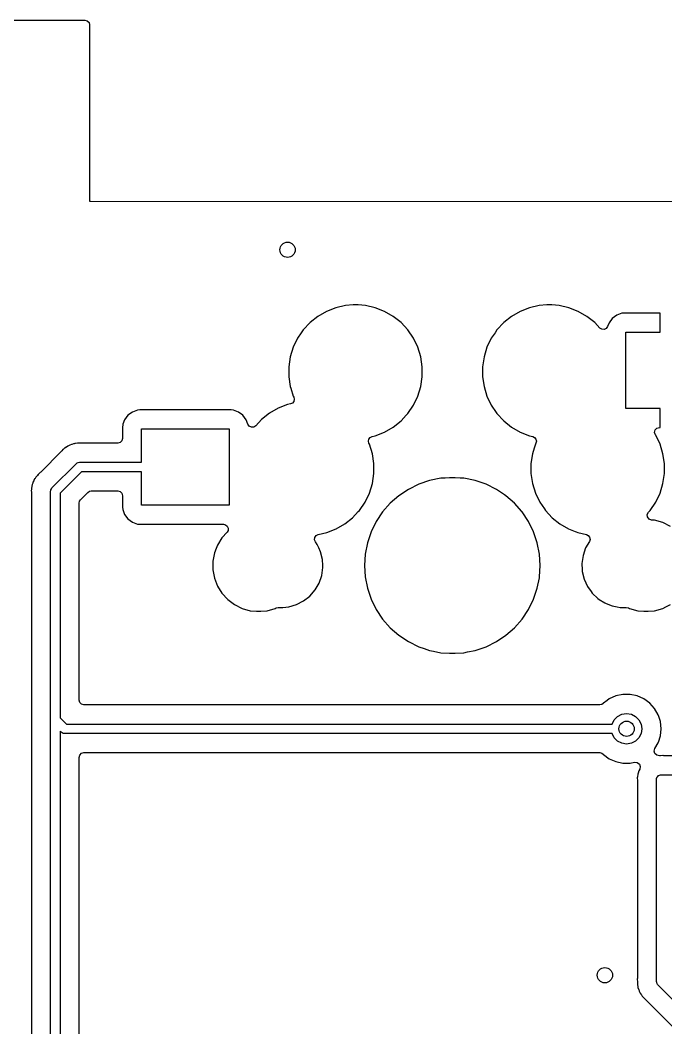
# Model space of a CAD drawing. Extents: x 144.2 to 239.5, y -132.7 to -33.4.
# Drawn here: x 199.6 to 216.53, y -59.85 to -33.43 of the extents above; entities that cross this region are included whole.
import ezdxf

# ---------------------------------------------------------------- set-up
doc = ezdxf.new("R2010")
doc.units = 0
doc.layers.add('BLACK', color=7, linetype='CONTINUOUS')

msp = doc.modelspace()

# ---------------------------------------------------------------- linework, layer by layer
at = {"layer": 'BLACK', "linetype": 'CONTINUOUS'}
for p, q in [((182.474, -33.4305), (201.296, -33.4305)), ((201.296, -33.4305), (201.357, -33.4471)), ((201.357, -33.4471), (201.403, -33.4925)), ((201.403, -33.4925), (201.419, -33.5545)), ((201.419, -33.5545), (201.419, -38.1552)), ((201.419, -38.1552), (201.419, -38.1554)), ((201.419, -38.1554), (201.419, -38.18)), ((201.419, -38.18), (201.419, -38.18)), ((201.419, -38.18), (201.419, -38.1801)), ((201.419, -38.1801), (201.42, -38.1804)), ((201.42, -38.1804), (201.42, -38.1804)), ((201.42, -38.1804), (201.42, -38.1804)), ((201.42, -38.1804), (201.42, -38.1805)), ((201.42, -38.1805), (201.42, -38.1805)), ((201.42, -38.1805), (201.42, -38.1805)), ((201.42, -38.1805), (201.445, -38.1805)), ((201.445, -38.1805), (201.445, -38.1805)), ((201.445, -38.1805), (201.445, -38.1805)), ((201.445, -38.1805), (219.241, -38.1899)), ((208.13, -40.9127), (207.875, -40.9711)), ((208.327, -40.898), (208.13, -40.9127)), ((208.457, -40.898), (208.327, -40.898)), ((208.327, -40.898), (208.327, -40.898)), ((208.654, -40.9127), (208.457, -40.898)), ((208.457, -40.898), (208.457, -40.898)), ((208.909, -40.9711), (208.654, -40.9127)), ((213.21, -40.9127), (212.955, -40.9711)), ((213.407, -40.898), (213.21, -40.9127)), ((213.537, -40.898), (213.407, -40.898)), ((213.407, -40.898), (213.407, -40.898)), ((213.734, -40.9127), (213.537, -40.898)), ((213.537, -40.898), (213.537, -40.898)), ((213.989, -40.9711), (213.734, -40.9127)), ((207.403, -41.1981), (207.198, -41.3617)), ((207.63, -41.0669), (207.403, -41.1981)), ((207.875, -40.9711), (207.63, -41.0669)), ((209.154, -41.0669), (208.909, -40.9711)), ((209.154, -41.0673), (209.154, -41.0669)), ((209.154, -41.0669), (209.154, -41.0669)), ((209.154, -41.0669), (209.154, -41.0669)), ((209.381, -41.1981), (209.154, -41.0673)), ((209.586, -41.3617), (209.381, -41.1981)), ((209.381, -41.1981), (209.381, -41.1981)), ((212.483, -41.1981), (212.278, -41.3617)), ((212.71, -41.0669), (212.483, -41.1981)), ((212.955, -40.9711), (212.71, -41.0669)), ((214.234, -41.0669), (213.989, -40.9711)), ((214.234, -41.0673), (214.234, -41.0669)), ((214.234, -41.0669), (214.234, -41.0669)), ((214.234, -41.0669), (214.234, -41.0669)), ((214.461, -41.1981), (214.234, -41.0673)), ((214.666, -41.3617), (214.461, -41.1981)), ((214.461, -41.1981), (214.461, -41.1981)), ((215.24, -41.1651), (215.125, -41.2513)), ((215.375, -41.1149), (215.24, -41.1651)), ((215.434, -41.1085), (215.375, -41.1149)), ((216.382, -41.1085), (215.434, -41.1085)), ((216.382, -41.6085), (216.382, -41.1085)), ((207.198, -41.3617), (207.02, -41.554)), ((209.764, -41.554), (209.586, -41.3617)), ((209.586, -41.3617), (209.586, -41.3617)), ((209.586, -41.3617), (209.586, -41.3617)), ((212.278, -41.3617), (212.1, -41.554)), ((214.796, -41.5021), (214.666, -41.3617)), ((214.666, -41.3617), (214.666, -41.3617)), ((214.666, -41.3617), (214.666, -41.3617)), ((215.003, -41.4611), (214.967, -41.5122)), ((215.039, -41.3664), (215.003, -41.4611)), ((215.125, -41.2513), (215.039, -41.3664)), ((206.969, -41.6283), (206.872, -41.7708)), ((207.02, -41.554), (206.969, -41.6283)), ((209.912, -41.7708), (209.764, -41.554)), ((209.764, -41.554), (209.764, -41.554)), ((209.764, -41.554), (209.764, -41.554)), ((212.049, -41.6283), (211.952, -41.7708)), ((212.1, -41.554), (212.049, -41.6283)), ((214.849, -41.5357), (214.796, -41.5021)), ((214.911, -41.5394), (214.849, -41.5357)), ((214.967, -41.5122), (214.911, -41.5394)), ((215.482, -43.6085), (215.482, -41.6085)), ((215.482, -41.6085), (216.382, -41.6085)), ((206.758, -42.0072), (206.681, -42.2579)), ((206.872, -41.7708), (206.758, -42.0072)), ((210.026, -42.0072), (209.912, -41.7708)), ((210.103, -42.2579), (210.026, -42.0072)), ((211.838, -42.0072), (211.761, -42.2579)), ((211.952, -41.7708), (211.838, -42.0072)), ((206.681, -42.2579), (206.641, -42.5173)), ((210.142, -42.5173), (210.103, -42.2579)), ((211.761, -42.2579), (211.721, -42.5173)), ((206.641, -42.5173), (206.641, -42.7797)), ((210.142, -42.7797), (210.142, -42.5173)), ((211.721, -42.5173), (211.721, -42.7797)), ((206.641, -42.7797), (206.681, -43.0391)), ((210.103, -43.0391), (210.142, -42.7797)), ((211.721, -42.7797), (211.761, -43.0391)), ((206.681, -43.0391), (206.692, -43.0772)), ((210.026, -43.2898), (210.103, -43.0391)), ((211.761, -43.0391), (211.838, -43.2898)), ((206.692, -43.0772), (206.758, -43.2898)), ((206.758, -43.2898), (206.771, -43.3175)), ((206.771, -43.3175), (206.784, -43.3713)), ((209.912, -43.5262), (210.026, -43.2898)), ((211.838, -43.2898), (211.952, -43.5262)), ((206.605, -43.5111), (206.36, -43.6069)), ((206.687, -43.4922), (206.605, -43.5111)), ((206.737, -43.4683), (206.687, -43.4922)), ((206.771, -43.4251), (206.737, -43.4683)), ((206.784, -43.3713), (206.771, -43.4251)), ((209.764, -43.743), (209.912, -43.5262)), ((211.952, -43.5262), (212.081, -43.7159)), ((202.424, -43.791), (202.338, -43.9062)), ((202.54, -43.7047), (202.424, -43.791)), ((202.675, -43.6544), (202.54, -43.7047)), ((202.734, -43.648), (202.675, -43.6544)), ((205.13, -43.648), (202.734, -43.648)), ((205.189, -43.6544), (205.13, -43.648)), ((205.13, -43.648), (205.13, -43.648)), ((205.324, -43.7047), (205.189, -43.6544)), ((205.44, -43.791), (205.324, -43.7047)), ((205.526, -43.9062), (205.44, -43.791)), ((206.133, -43.7381), (205.928, -43.9017)), ((206.36, -43.6069), (206.133, -43.7381)), ((209.586, -43.9353), (209.72, -43.791)), ((209.72, -43.791), (209.764, -43.743)), ((209.764, -43.743), (209.764, -43.743)), ((209.764, -43.743), (209.764, -43.743)), ((212.081, -43.7159), (212.1, -43.743)), ((212.1, -43.743), (212.278, -43.9353)), ((216.382, -43.6085), (215.482, -43.6085)), ((216.382, -44.1085), (216.382, -43.6085)), ((202.282, -44.0989), (202.281, -44.1006)), ((202.281, -44.1006), (202.281, -44.399)), ((202.288, -44.041), (202.282, -44.0989)), ((202.293, -44.0267), (202.288, -44.041)), ((202.338, -43.9062), (202.293, -44.0267)), ((205.57, -44.0237), (205.526, -43.9062)), ((205.606, -44.0749), (205.57, -44.0237)), ((205.662, -44.102), (205.606, -44.0749)), ((205.724, -44.0984), (205.662, -44.102)), ((205.777, -44.0647), (205.724, -44.0984)), ((205.928, -43.9017), (205.777, -44.0647)), ((209.154, -44.2301), (209.381, -44.0989)), ((209.381, -44.0989), (209.586, -43.9353)), ((212.278, -43.9353), (212.278, -43.9353)), ((212.278, -43.9353), (212.483, -44.0989)), ((212.483, -44.0989), (212.71, -44.2301)), ((216.295, -44.1263), (216.359, -44.1085)), ((216.359, -44.1085), (216.382, -44.1085)), ((202.782, -45.0235), (202.782, -44.1485)), ((202.782, -44.1485), (205.082, -44.1485)), ((205.082, -44.1485), (205.082, -46.1485)), ((208.743, -44.4119), (208.777, -44.3687)), ((208.777, -44.3687), (208.827, -44.3448)), ((208.827, -44.3448), (208.909, -44.3259)), ((208.909, -44.3259), (209.154, -44.2301)), ((212.71, -44.2301), (212.955, -44.3259)), ((212.955, -44.3259), (213.037, -44.3448)), ((213.037, -44.3448), (213.087, -44.3687)), ((213.087, -44.3687), (213.121, -44.4119)), ((216.235, -44.2395), (216.249, -44.1746)), ((216.256, -44.3024), (216.235, -44.2395)), ((216.249, -44.1746), (216.295, -44.1263)), ((216.262, -44.3108), (216.256, -44.3024)), ((216.376, -44.5472), (216.262, -44.3108)), ((200.803, -44.6281), (200.765, -44.6503)), ((200.812, -44.6217), (200.803, -44.6281)), ((200.848, -44.596), (200.812, -44.6217)), ((200.866, -44.5886), (200.848, -44.596)), ((200.884, -44.5801), (200.866, -44.5886)), ((200.901, -44.5699), (200.884, -44.5801)), ((200.943, -44.5577), (200.901, -44.5699)), ((200.954, -44.5539), (200.943, -44.5577)), ((200.995, -44.5378), (200.954, -44.5539)), ((201.015, -44.5353), (200.995, -44.5378)), ((201.034, -44.5314), (201.015, -44.5353)), ((201.053, -44.5258), (201.034, -44.5314)), ((201.097, -44.5244), (201.053, -44.5258)), ((201.108, -44.5235), (201.097, -44.5244)), ((201.112, -44.523), (201.108, -44.5235)), ((201.14, -44.523), (201.112, -44.523)), ((201.144, -44.5229), (201.14, -44.523)), ((201.214, -44.5207), (201.144, -44.5229)), ((201.234, -44.523), (201.214, -44.5207)), ((202.157, -44.523), (201.234, -44.523)), ((202.219, -44.5064), (202.157, -44.523)), ((202.265, -44.461), (202.219, -44.5064)), ((202.281, -44.399), (202.265, -44.461)), ((208.73, -44.4657), (208.743, -44.4119)), ((208.743, -44.5195), (208.73, -44.4657)), ((208.756, -44.5472), (208.743, -44.5195)), ((208.833, -44.7979), (208.756, -44.5472)), ((213.108, -44.5472), (213.076, -44.6503)), ((213.121, -44.5195), (213.108, -44.5472)), ((213.121, -44.4119), (213.134, -44.4657)), ((213.134, -44.4657), (213.121, -44.5195)), ((216.453, -44.7979), (216.376, -44.5472)), ((200.684, -44.7312), (200.136, -45.2792)), ((200.692, -44.7226), (200.684, -44.7312)), ((200.72, -44.6889), (200.692, -44.7226)), ((200.736, -44.6771), (200.72, -44.6889)), ((200.751, -44.6645), (200.736, -44.6771)), ((200.765, -44.6503), (200.751, -44.6645)), ((208.873, -45.0573), (208.833, -44.7979)), ((213.031, -44.7979), (212.992, -45.0573)), ((213.076, -44.6503), (213.031, -44.7979)), ((216.492, -45.0573), (216.453, -44.7979)), ((200.432, -45.6916), (201.063, -45.0601)), ((201.063, -45.0601), (201.081, -45.0467)), ((201.081, -45.0467), (201.084, -45.0433)), ((201.084, -45.0433), (201.087, -45.0426)), ((201.087, -45.0426), (201.092, -45.0388)), ((201.092, -45.0388), (201.122, -45.0322)), ((201.122, -45.0322), (201.151, -45.0235)), ((201.151, -45.0235), (202.782, -45.0235)), ((208.873, -45.3197), (208.873, -45.0573)), ((212.992, -45.0573), (212.992, -45.3197)), ((216.492, -45.3197), (216.492, -45.0573)), ((200, -45.427), (199.99, -45.4432)), ((200.01, -45.4094), (200, -45.427)), ((200.04, -45.3776), (200.01, -45.4094)), ((200.047, -45.3687), (200.04, -45.3776)), ((200.05, -45.3655), (200.047, -45.3687)), ((200.069, -45.346), (200.05, -45.3655)), ((200.072, -45.3432), (200.069, -45.346)), ((200.12, -45.2921), (200.072, -45.3432)), ((200.136, -45.2792), (200.12, -45.2921)), ((201.203, -45.2735), (200.645, -45.8318)), ((202.782, -45.2735), (201.203, -45.2735)), ((202.782, -46.1485), (202.782, -45.2735)), ((208.833, -45.5791), (208.873, -45.3197)), ((210.742, -45.4355), (210.631, -45.4428)), ((210.857, -45.428), (210.742, -45.4355)), ((211.007, -45.428), (210.857, -45.428)), ((211.136, -45.4364), (211.007, -45.428)), ((211.233, -45.4428), (211.136, -45.4364)), ((212.992, -45.3197), (213.031, -45.5791)), ((216.453, -45.5791), (216.492, -45.3197)), ((199.905, -45.6587), (199.894, -45.701)), ((199.894, -45.701), (199.894, -45.721)), ((199.908, -45.6472), (199.905, -45.6587)), ((199.915, -45.6041), (199.908, -45.6472)), ((199.923, -45.5857), (199.915, -45.6041)), ((199.929, -45.5673), (199.923, -45.5857)), ((199.934, -45.5479), (199.929, -45.5673)), ((199.955, -45.5096), (199.934, -45.5479)), ((199.96, -45.4992), (199.955, -45.5096)), ((199.977, -45.4591), (199.96, -45.4992)), ((199.99, -45.4432), (199.977, -45.4591)), ((200.417, -45.7188), (200.432, -45.6916)), ((208.756, -45.8298), (208.833, -45.5791)), ((210.05, -45.5986), (209.779, -45.7319)), ((210.335, -45.5016), (210.05, -45.5986)), ((210.631, -45.4428), (210.335, -45.5016)), ((211.529, -45.5016), (211.233, -45.4428)), ((211.814, -45.5986), (211.529, -45.5016)), ((212.085, -45.7319), (211.814, -45.5986)), ((213.031, -45.5791), (213.108, -45.8298)), ((216.376, -45.8298), (216.453, -45.5791)), ((199.893, -45.7404), (199.89, -45.7602)), ((199.89, -45.7602), (199.894, -45.8037)), ((199.894, -45.721), (199.893, -45.7404)), ((199.894, -45.8037), (199.894, -45.8153)), ((199.894, -45.8153), (199.894, -51.6873)), ((200.395, -45.78), (200.398, -45.7579)), ((200.395, -51.77), (200.395, -45.78)), ((200.398, -45.7534), (200.399, -45.751)), ((200.398, -45.7579), (200.398, -45.7534)), ((200.399, -45.751), (200.4, -45.7448)), ((200.4, -45.7448), (200.417, -45.7188)), ((200.645, -45.8318), (200.645, -51.7182)), ((201.182, -46.0028), (201.374, -45.8103)), ((201.374, -45.8103), (201.415, -45.7834)), ((201.415, -45.7834), (201.462, -45.774)), ((201.462, -45.774), (202.158, -45.774)), ((202.158, -45.774), (202.22, -45.7906)), ((202.22, -45.7906), (202.265, -45.836)), ((202.265, -45.836), (202.282, -45.898)), ((202.282, -45.898), (202.282, -46.1964)), ((208.642, -46.0662), (208.756, -45.8298)), ((209.529, -45.8995), (209.302, -46.0983)), ((209.779, -45.7319), (209.529, -45.8995)), ((212.302, -45.8774), (212.085, -45.7319)), ((212.335, -45.8995), (212.302, -45.8774)), ((212.562, -46.0983), (212.335, -45.8995)), ((213.108, -45.8298), (213.222, -46.0662)), ((216.262, -46.0662), (216.376, -45.8298)), ((201.145, -46.0905), (201.155, -46.043)), ((201.145, -51.2605), (201.145, -46.0905)), ((201.155, -46.043), (201.182, -46.0028)), ((202.282, -46.1964), (202.288, -46.256)), ((205.082, -46.1485), (202.782, -46.1485)), ((208.494, -46.283), (208.642, -46.0662)), ((209.302, -46.0983), (209.103, -46.325)), ((212.754, -46.3165), (212.562, -46.0983)), ((213.222, -46.0662), (213.343, -46.2438)), ((216.114, -46.283), (216.262, -46.0662)), ((202.288, -46.256), (202.298, -46.283)), ((202.298, -46.283), (202.338, -46.3908)), ((202.338, -46.3908), (202.424, -46.506)), ((208.111, -46.6389), (208.316, -46.4753)), ((208.316, -46.4753), (208.463, -46.3165)), ((208.463, -46.3165), (208.494, -46.283)), ((208.494, -46.283), (208.494, -46.283)), ((208.494, -46.283), (208.494, -46.283)), ((209.103, -46.325), (208.935, -46.5758)), ((212.761, -46.325), (212.754, -46.3165)), ((212.929, -46.5758), (212.761, -46.325)), ((213.343, -46.2438), (213.37, -46.283)), ((213.37, -46.283), (213.548, -46.4753)), ((213.548, -46.4753), (213.548, -46.4753)), ((213.548, -46.4753), (213.753, -46.6389)), ((216.042, -46.3888), (216.073, -46.328)), ((216.048, -46.4567), (216.042, -46.3888)), ((216.089, -46.5112), (216.048, -46.4567)), ((216.073, -46.328), (216.114, -46.283)), ((202.424, -46.506), (202.54, -46.5923)), ((202.54, -46.5923), (202.675, -46.6426)), ((202.675, -46.6426), (202.734, -46.649)), ((202.734, -46.649), (204.931, -46.649)), ((204.931, -46.649), (204.986, -46.662)), ((204.986, -46.662), (205.03, -46.6983)), ((205.03, -46.6983), (205.053, -46.7502)), ((205.053, -46.7502), (205.05, -46.8069)), ((207.884, -46.7701), (208.111, -46.6389)), ((208.935, -46.5758), (208.802, -46.8462)), ((213.062, -46.8462), (212.929, -46.5758)), ((213.753, -46.6389), (213.98, -46.7701)), ((216.152, -46.5358), (216.089, -46.5112)), ((216.234, -46.5434), (216.152, -46.5358)), ((216.448, -46.6043), (216.234, -46.5434)), ((216.647, -46.7034), (216.448, -46.6043)), ((204.89, -47.0019), (204.773, -47.1911)), ((205.022, -46.8565), (204.89, -47.0019)), ((205.05, -46.8069), (205.022, -46.8565)), ((207.32, -47.0536), (207.328, -46.9937)), ((207.328, -46.9937), (207.362, -46.9443)), ((207.362, -46.9443), (207.416, -46.917)), ((207.416, -46.917), (207.639, -46.8659)), ((207.639, -46.8659), (207.884, -46.7701)), ((208.802, -46.8462), (208.705, -47.1318)), ((213.088, -46.9243), (213.062, -46.8462)), ((213.159, -47.1318), (213.088, -46.9243)), ((213.98, -46.7701), (214.149, -46.8361)), ((214.149, -46.8361), (214.174, -46.8462)), ((214.174, -46.8462), (214.225, -46.8659)), ((214.225, -46.8659), (214.445, -46.9162)), ((214.445, -46.9162), (214.496, -46.9416)), ((214.496, -46.9416), (214.531, -46.9875)), ((214.531, -46.9875), (214.541, -47.044)), ((204.738, -47.2798), (204.692, -47.3986)), ((204.773, -47.1911), (204.738, -47.2798)), ((207.342, -47.1098), (207.32, -47.0536)), ((207.389, -47.1757), (207.342, -47.1098)), ((207.389, -47.1758), (207.389, -47.1757)), ((207.432, -47.2693), (207.389, -47.1758)), ((207.389, -47.1758), (207.389, -47.1758)), ((207.477, -47.3669), (207.432, -47.2693)), ((208.705, -47.1318), (208.646, -47.4276)), ((213.218, -47.4276), (213.159, -47.1318)), ((214.426, -47.2693), (214.358, -47.4679)), ((214.525, -47.0991), (214.426, -47.2693)), ((214.541, -47.044), (214.525, -47.0991)), ((204.692, -47.3986), (204.651, -47.6173)), ((207.526, -47.5712), (207.477, -47.3669)), ((208.646, -47.4276), (208.627, -47.7285)), ((213.237, -47.7285), (213.218, -47.4276)), ((214.358, -47.4679), (214.328, -47.6759)), ((204.651, -47.6173), (204.651, -47.8397)), ((207.506, -47.9891), (207.536, -47.7811)), ((207.534, -47.7285), (207.526, -47.5712)), ((207.536, -47.7811), (207.534, -47.7285)), ((208.627, -47.7285), (208.646, -48.0294)), ((213.218, -48.0294), (213.237, -47.7285)), ((214.328, -47.6759), (214.328, -47.6759)), ((214.328, -47.6759), (214.336, -47.8397)), ((204.651, -47.8397), (204.692, -48.0584)), ((204.692, -48.0584), (204.722, -48.1338)), ((207.438, -48.1877), (207.506, -47.9891)), ((208.646, -48.0294), (208.705, -48.3252)), ((213.159, -48.3252), (213.213, -48.0523)), ((213.213, -48.0523), (213.218, -48.0294)), ((213.218, -48.0294), (213.218, -48.0294)), ((213.218, -48.0294), (213.218, -48.0294)), ((214.336, -47.8397), (214.338, -47.8858)), ((214.338, -47.8858), (214.387, -48.0901)), ((204.722, -48.1338), (204.773, -48.2659)), ((204.773, -48.2659), (204.89, -48.4551)), ((207.333, -48.3698), (207.438, -48.1877)), ((208.705, -48.3252), (208.802, -48.6108)), ((213.062, -48.6108), (213.159, -48.3252)), ((214.387, -48.0901), (214.475, -48.2813)), ((214.475, -48.2813), (214.567, -48.4105)), ((204.89, -48.4551), (205.04, -48.6195)), ((207.03, -48.6585), (207.195, -48.5286)), ((207.195, -48.5286), (207.333, -48.3698)), ((208.802, -48.6108), (208.935, -48.8812)), ((212.929, -48.8812), (213.062, -48.6108)), ((214.567, -48.4105), (214.597, -48.4525)), ((214.597, -48.4525), (214.749, -48.5975)), ((214.749, -48.5975), (214.783, -48.6195)), ((205.04, -48.6195), (205.217, -48.7536)), ((205.217, -48.7536), (205.416, -48.8527)), ((205.416, -48.8527), (205.63, -48.9136)), ((206.074, -48.9136), (206.288, -48.8527)), ((206.288, -48.8527), (206.309, -48.842)), ((206.309, -48.842), (206.364, -48.829)), ((206.364, -48.829), (206.484, -48.829)), ((206.484, -48.829), (206.641, -48.814)), ((206.484, -48.829), (206.484, -48.829)), ((206.641, -48.814), (206.843, -48.7548)), ((206.843, -48.7548), (207.03, -48.6585)), ((214.783, -48.6195), (214.925, -48.7111)), ((214.925, -48.7111), (214.965, -48.7268)), ((214.965, -48.7268), (215.121, -48.7892)), ((215.121, -48.7892), (215.249, -48.814)), ((215.249, -48.814), (215.327, -48.829)), ((215.327, -48.829), (215.327, -48.829)), ((215.327, -48.829), (215.484, -48.829)), ((215.484, -48.829), (215.486, -48.8288)), ((215.484, -48.829), (215.484, -48.829)), ((215.486, -48.8288), (215.487, -48.829)), ((215.487, -48.829), (215.49, -48.829)), ((215.49, -48.829), (215.49, -48.8296)), ((215.49, -48.8296), (215.553, -48.8413)), ((215.553, -48.8413), (215.576, -48.8527)), ((215.576, -48.8527), (215.79, -48.9136)), ((216.234, -48.9136), (216.448, -48.8527)), ((216.448, -48.8527), (216.525, -48.8144)), ((216.525, -48.8144), (216.647, -48.7536)), ((205.63, -48.9136), (205.796, -48.929)), ((205.796, -48.929), (205.796, -48.929)), ((205.796, -48.929), (205.908, -48.929)), ((205.908, -48.929), (206.074, -48.9136)), ((205.908, -48.929), (205.908, -48.929)), ((208.935, -48.8812), (209.102, -49.1312)), ((209.102, -49.1312), (209.103, -49.132)), ((209.103, -49.132), (209.302, -49.3587)), ((212.562, -49.3587), (212.761, -49.132)), ((212.761, -49.132), (212.929, -48.8812)), ((215.79, -48.9136), (215.956, -48.929)), ((215.956, -48.929), (215.956, -48.929)), ((215.956, -48.929), (216.068, -48.929)), ((216.068, -48.929), (216.234, -48.9136)), ((216.068, -48.929), (216.068, -48.929)), ((209.302, -49.3587), (209.529, -49.5575)), ((212.335, -49.5575), (212.562, -49.3587)), ((209.529, -49.5575), (209.529, -49.5575)), ((209.529, -49.5575), (209.779, -49.7251)), ((212.085, -49.7251), (212.335, -49.5575)), ((209.779, -49.7251), (210.05, -49.8584)), ((210.05, -49.8584), (210.193, -49.9069)), ((210.193, -49.9069), (210.335, -49.9554)), ((211.529, -49.9554), (211.814, -49.8584)), ((211.814, -49.8584), (212.085, -49.7251)), ((210.335, -49.9554), (210.435, -49.9752)), ((210.435, -49.9752), (210.631, -50.0142)), ((210.631, -50.0142), (210.631, -50.0142)), ((210.631, -50.0142), (210.631, -50.0142)), ((210.631, -50.0142), (210.857, -50.029)), ((210.857, -50.029), (211.007, -50.029)), ((211.007, -50.029), (211.233, -50.0142)), ((211.007, -50.029), (211.007, -50.029)), ((211.233, -50.0142), (211.33, -49.995)), ((211.233, -50.0142), (211.233, -50.0142)), ((211.233, -50.0142), (211.233, -50.0142)), ((211.33, -49.995), (211.529, -49.9554)), ((215.047, -51.2258), (214.989, -51.2685)), ((215.22, -51.1489), (215.047, -51.2258)), ((215.405, -51.1095), (215.22, -51.1489)), ((215.595, -51.1095), (215.405, -51.1095)), ((215.405, -51.1095), (215.405, -51.1095)), ((215.78, -51.1489), (215.595, -51.1095)), ((215.595, -51.1095), (215.595, -51.1095)), ((215.953, -51.2258), (215.78, -51.1489)), ((216.106, -51.3371), (215.953, -51.2258)), ((201.162, -51.3225), (201.145, -51.2605)), ((201.207, -51.3679), (201.162, -51.3225)), ((201.269, -51.3845), (201.207, -51.3679)), ((214.796, -51.3845), (201.269, -51.3845)), ((214.847, -51.3738), (214.796, -51.3845)), ((214.888, -51.3435), (214.847, -51.3738)), ((214.894, -51.3371), (214.888, -51.3435)), ((214.989, -51.2685), (214.894, -51.3371)), ((216.233, -51.4778), (216.106, -51.3371)), ((216.327, -51.6417), (216.233, -51.4778)), ((199.894, -51.6873), (199.892, -51.7078)), ((199.892, -51.7078), (199.894, -51.7779)), ((199.894, -51.7779), (199.894, -51.7818)), ((199.894, -51.7818), (199.894, -85.7295)), ((200.395, -85.9882), (200.395, -51.77)), ((200.645, -51.7182), (200.812, -51.885)), ((215.12, -51.885), (215.176, -51.7749)), ((215.176, -51.7749), (215.265, -51.6864)), ((215.265, -51.6864), (215.376, -51.6296)), ((215.376, -51.6296), (215.5, -51.61)), ((215.5, -51.61), (215.624, -51.6296)), ((215.624, -51.6296), (215.735, -51.6864)), ((215.735, -51.6864), (215.824, -51.7749)), ((215.824, -51.7749), (215.88, -51.8864)), ((216.342, -51.6873), (216.327, -51.6417)), ((216.386, -51.8217), (216.342, -51.6873)), ((200.812, -51.885), (215.12, -51.885)), ((215.88, -51.8864), (215.9, -52.01)), ((215.9, -52.01), (215.88, -52.1336)), ((216.405, -52.01), (216.386, -51.8217)), ((216.386, -52.1983), (216.405, -52.01)), ((200.672, -52.0984), (200.645, -52.0718)), ((200.645, -52.0718), (200.645, -86.04)), ((200.699, -52.1132), (200.672, -52.0984)), ((200.725, -52.1299), (200.699, -52.1132)), ((200.731, -52.1308), (200.725, -52.1299)), ((200.733, -52.1321), (200.731, -52.1308)), ((200.738, -52.1318), (200.733, -52.1321)), ((200.76, -52.135), (200.738, -52.1318)), ((215.12, -52.135), (200.76, -52.135)), ((215.176, -52.2451), (215.12, -52.135)), ((215.265, -52.3336), (215.176, -52.2451)), ((215.824, -52.2451), (215.735, -52.3336)), ((215.88, -52.1336), (215.824, -52.2451)), ((216.334, -52.3575), (216.386, -52.1983)), ((215.376, -52.3904), (215.265, -52.3336)), ((215.5, -52.41), (215.376, -52.3904)), ((215.624, -52.3904), (215.5, -52.41)), ((215.735, -52.3336), (215.624, -52.3904)), ((216.223, -52.5962), (216.239, -52.5303)), ((216.239, -52.5303), (216.327, -52.3783)), ((216.327, -52.3783), (216.334, -52.3575)), ((201.145, -52.7595), (201.162, -52.6975)), ((201.145, -63.8905), (201.145, -52.7595)), ((201.162, -52.6975), (201.207, -52.6521)), ((201.207, -52.6521), (201.269, -52.6355)), ((201.269, -52.6355), (214.796, -52.6355)), ((214.796, -52.6355), (214.847, -52.6462)), ((214.847, -52.6462), (214.888, -52.6765)), ((214.888, -52.6765), (214.894, -52.6829)), ((214.894, -52.6829), (215.047, -52.7942)), ((215.047, -52.7942), (215.047, -52.7942)), ((215.047, -52.7942), (215.047, -52.7942)), ((215.047, -52.7942), (215.22, -52.8711)), ((216.244, -52.6609), (216.223, -52.5962)), ((216.295, -52.705), (216.244, -52.6609)), ((216.362, -52.7153), (216.295, -52.705)), ((216.369, -52.7145), (216.362, -52.7153)), ((216.384, -52.7145), (216.369, -52.7145)), ((216.392, -52.7143), (216.384, -52.7145)), ((216.448, -52.7108), (216.392, -52.7143)), ((216.456, -52.7123), (216.448, -52.7108)), ((216.479, -52.7145), (216.456, -52.7123)), ((219.243, -52.7145), (216.479, -52.7145)), ((215.22, -52.8711), (215.405, -52.9105)), ((215.405, -52.9105), (215.405, -52.9105)), ((215.405, -52.9105), (215.595, -52.9105)), ((215.595, -52.9105), (215.71, -52.886)), ((215.595, -52.9105), (215.595, -52.9105)), ((215.71, -52.886), (215.779, -52.8913)), ((215.779, -52.8913), (215.835, -52.9334)), ((215.844, -53.067), (215.822, -53.1079)), ((215.835, -52.9334), (215.859, -52.9989)), ((215.859, -52.9989), (215.844, -53.067)), ((215.78, -53.2924), (215.779, -53.3004)), ((215.779, -53.3004), (215.782, -53.3558)), ((215.782, -53.2692), (215.78, -53.2924)), ((215.796, -53.2072), (215.782, -53.261)), ((215.782, -53.261), (215.782, -53.2692)), ((215.782, -53.3558), (215.782, -53.3635)), ((215.782, -53.3635), (215.782, -58.5518)), ((215.798, -53.1996), (215.796, -53.2072)), ((215.808, -53.1452), (215.798, -53.1996)), ((215.812, -53.1378), (215.808, -53.1452)), ((215.82, -53.1158), (215.812, -53.1378)), ((215.822, -53.1079), (215.82, -53.1158)), ((216.283, -53.34), (216.288, -53.3048)), ((216.283, -58.6345), (216.283, -53.34)), ((216.288, -53.3048), (216.293, -53.2971)), ((216.293, -53.2971), (216.294, -53.2881)), ((216.294, -53.2881), (216.312, -53.2679)), ((216.312, -53.2679), (216.326, -53.2455)), ((216.326, -53.2455), (216.334, -53.2417)), ((216.334, -53.2417), (216.34, -53.2348)), ((216.34, -53.2348), (216.366, -53.2273)), ((216.366, -53.2273), (216.39, -53.2163)), ((216.39, -53.2163), (216.399, -53.2176)), ((216.399, -53.2176), (216.408, -53.215)), ((216.408, -53.215), (219.456, -53.215)), ((215.782, -58.5518), (215.78, -58.5723)), ((215.78, -58.5723), (215.782, -58.6424)), ((215.782, -58.6424), (215.782, -58.6463)), ((215.782, -58.6463), (215.782, -58.6738)), ((216.292, -58.6642), (216.283, -58.6345)), ((215.782, -58.6738), (215.783, -58.6778)), ((215.783, -58.6778), (215.784, -58.6895)), ((215.784, -58.6895), (215.785, -58.7331)), ((215.785, -58.7331), (215.791, -58.7524)), ((215.791, -58.7524), (215.795, -58.7714)), ((215.795, -58.7714), (215.797, -58.7913)), ((215.797, -58.7913), (215.813, -58.8319)), ((215.813, -58.8319), (215.817, -58.843)), ((215.817, -58.843), (215.829, -58.8849)), ((215.829, -58.8849), (215.84, -58.9021)), ((215.84, -58.9021), (215.848, -58.9196)), ((216.298, -58.6944), (216.292, -58.6642)), ((216.302, -58.6995), (216.298, -58.6944)), ((216.303, -58.7021), (216.302, -58.6995)), ((216.306, -58.705), (216.303, -58.7021)), ((216.32, -58.7229), (216.306, -58.705)), ((218.061, -60.4643), (216.32, -58.7229)), ((215.848, -58.9196), (215.856, -58.9382)), ((215.856, -58.9382), (215.856, -58.9382)), ((215.856, -58.9382), (215.881, -58.9736)), ((215.881, -58.9736), (215.888, -58.9833)), ((215.888, -58.9833), (215.91, -59.0209)), ((215.91, -59.0209), (215.91, -59.0209)), ((215.91, -59.0209), (215.91, -59.0209)), ((215.91, -59.0209), (215.924, -59.0351)), ((215.924, -59.0351), (215.937, -59.0499)), ((215.937, -59.0499), (215.948, -59.0661)), ((215.948, -59.0661), (215.982, -59.0939)), ((215.982, -59.0939), (215.991, -59.1018)), ((215.991, -59.1018), (216.877, -59.9881))]:
    msp.add_line(p, q, dxfattribs=at)
at = {"layer": 'BLACK'}
for centre in [(206.61, -39.45), (215.5, -52.01), (214.93, -58.47)]:
    msp.add_circle(centre, 0.2, dxfattribs=at)

doc.saveas('drawing.dxf')
